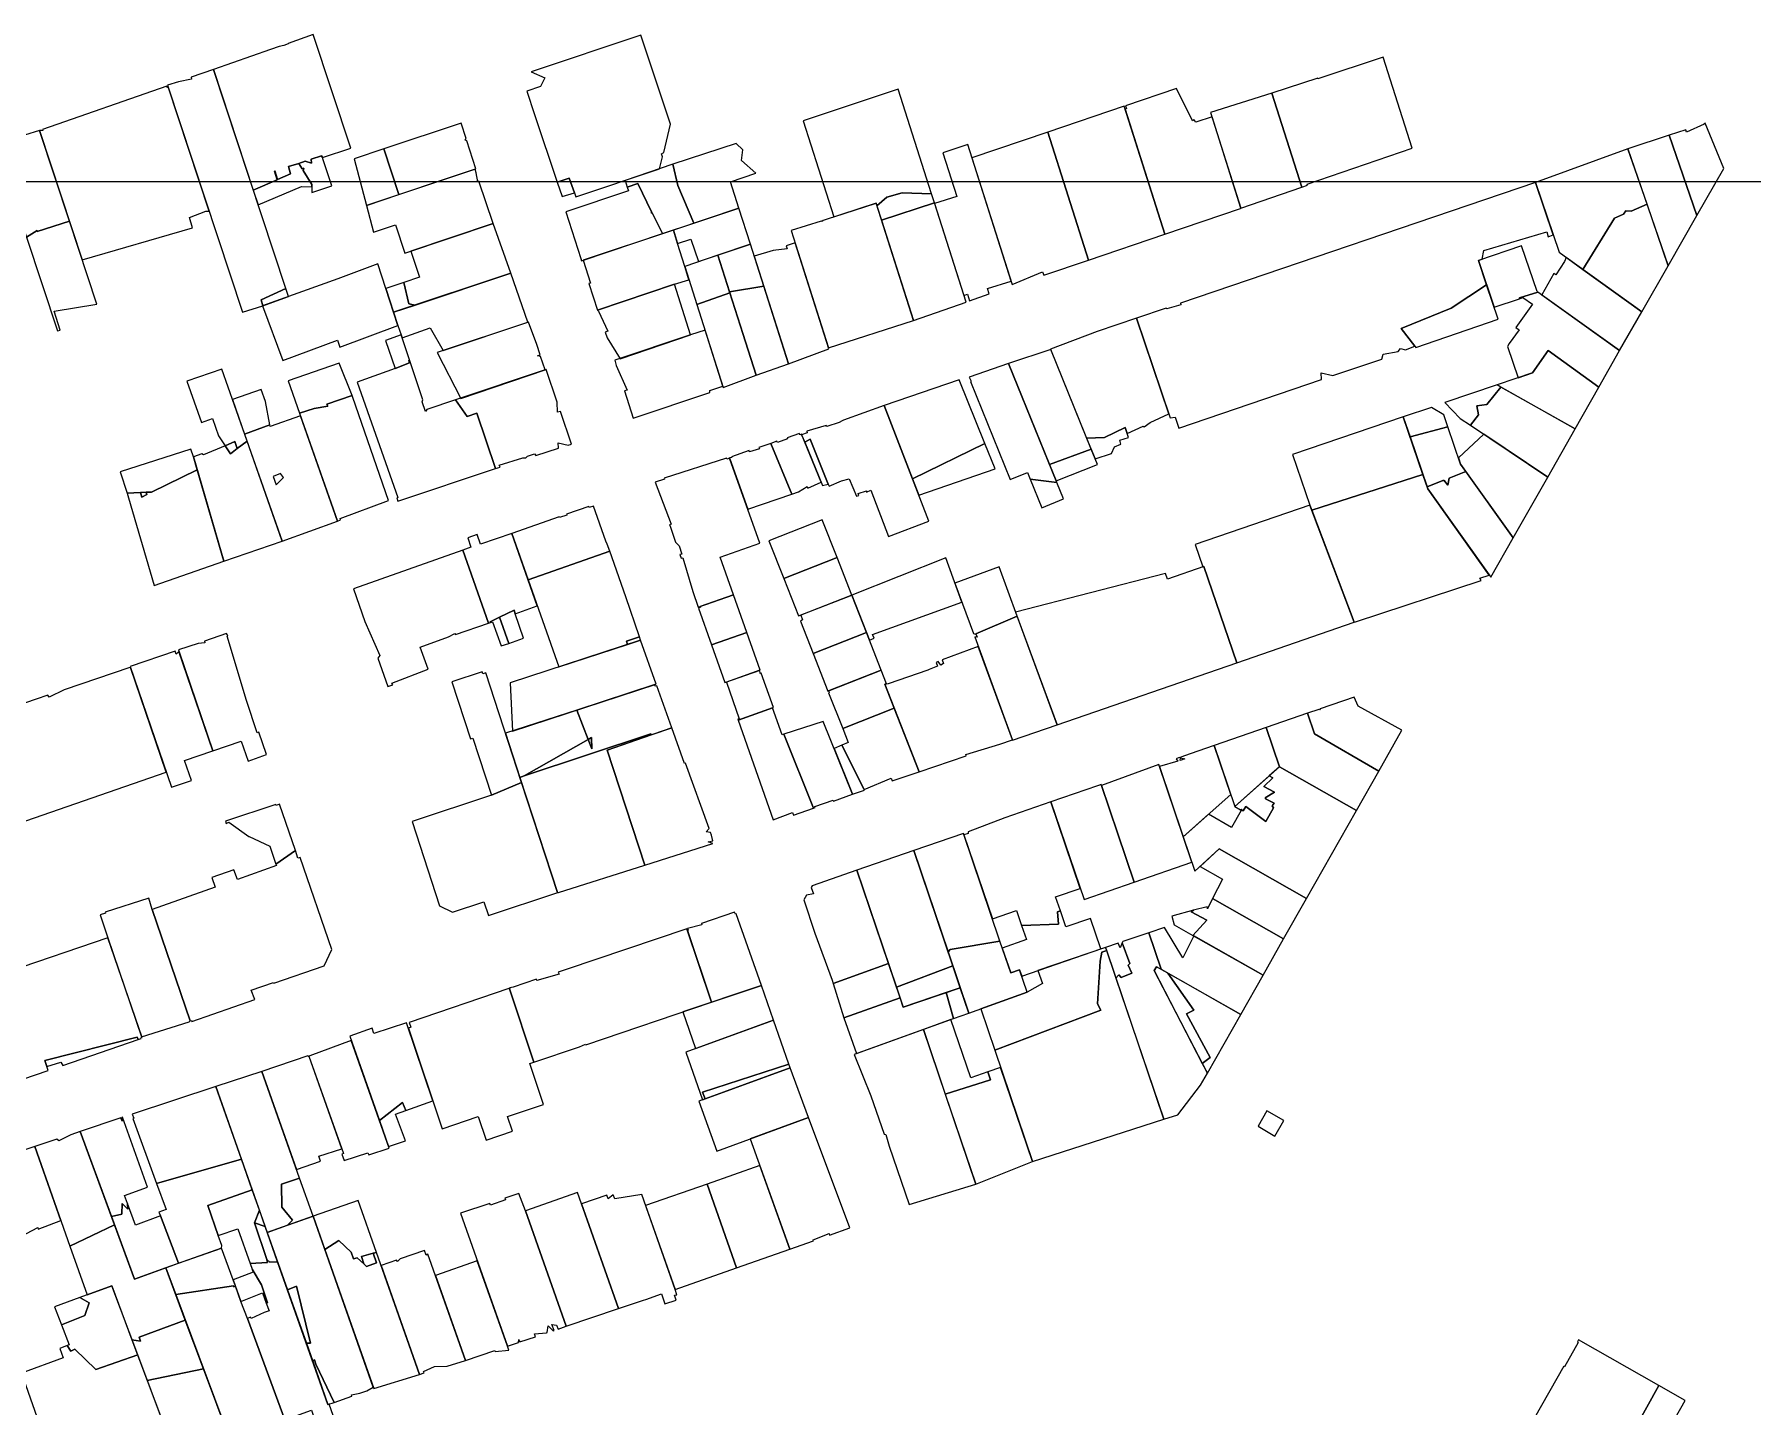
# Model space of a CAD drawing. Header units: metres. Extents: x -20 to 432, y -24 to 321.
# Drawn here: x 98.8 to 265.4, y 180.3 to 313.3 of the extents above; entities that cross this region are included whole.
import ezdxf

# ---------------------------------------------------------------- set-up
doc = ezdxf.new("R2010")
doc.units = ezdxf.units.M

msp = doc.modelspace()

# ---------------------------------------------------------------- linework, layer by layer
for points in [[(124.4375, 300.7813), (125.0313, 301), (125.6484, 300.8125), (125.6406, 301.1875), (126.6328, 301.5), (126.7109, 301.3438), (129.4609, 302.25), (125.8203, 313.2813), (123.3828, 312.4063), (123.3984, 312.375), (122.9688, 312.1875), (122.5156, 312.0938), (121.6719, 311.8125), (116.1406, 309.875), (120, 298.1875), (122.3359, 299.1875), (122.0703, 300.0313), (122.1094, 300.0625), (122.375, 299.2188), (123.6328, 299.75), (123.4141, 300.4688), (124.4375, 300.7813)], [(159.6016, 301.6875), (159.8125, 301.8438), (160.4844, 304.5625), (157.5938, 313.2188), (146.9531, 309.6563), (148.2813, 309.0625), (147.8594, 308.2188), (146.5313, 307.7813), (147.2969, 305.5), (149.4844, 298.9688), (150.6328, 299.3438), (151.1484, 297.9375), (151.3047, 297.5313), (159.4219, 300.25), (159.7031, 301.4063), (159.6016, 301.6875)], [(229.5859, 311.0625), (223.25, 308.9688), (223.2422, 309.0313), (218.7969, 307.5938), (221.7031, 298.4688), (222.2422, 298.6563), (222.2188, 298.75), (232.3906, 302.25), (229.5859, 311.0625)], [(113.9766, 309.125), (114.0313, 308.9375), (112.75, 308.6875), (111.7031, 308.3438), (118.9531, 286.3438), (120.9531, 286.9688), (120.7734, 287.5625), (123.1563, 288.6563), (116.1406, 309.875), (113.9766, 309.125)], [(115.7188, 296.1563), (111.75, 308.1875), (111.6719, 308.125), (111.6328, 308.25), (99.5625, 304.0625), (99.5938, 303.9688), (99.2813, 303.9688), (103.4141, 291.4375), (114.1094, 294.5313), (113.8359, 295.5313), (115.4141, 296.1563), (115.7188, 296.1563)], [(180.4141, 296.9063), (180.4844, 296.6563), (181.4453, 297.5), (182.9531, 297.9063), (185.7891, 297.8125), (182.5625, 307.9688), (173.3438, 304.9063), (176.3047, 295.5938), (180.4141, 296.9063)], [(215.7969, 296.4375), (212.9922, 305.2813), (211.4219, 304.7813), (211.2188, 305.0313), (211.1094, 304.9063), (209.5547, 308.0313), (204.6016, 306.3438), (204.6875, 306.0938), (204.5703, 306.0313), (208.4297, 293.9063), (215.7656, 296.4063), (215.7969, 296.4375)], [(215.7969, 296.4375), (221.7031, 298.4688), (218.7969, 307.5938), (212.8516, 305.7188), (215.7969, 296.4375)], [(201.0156, 291.4063), (208.4297, 293.9063), (204.4844, 306.3125), (197.0781, 303.8125), (201.0156, 291.4063)], [(99.0469, 294.2813), (99.0625, 294.1875), (102.1797, 295.1875), (99.2813, 303.9688), (97.8281, 303.5), (97.1406, 303.0625), (97.0859, 303.25), (95.0781, 302.5938), (98.0313, 293.625), (99.0469, 294.2813)], [(141.5938, 300.25), (140.7266, 302.9688), (140.5625, 303.0313), (140.6484, 303.1875), (140.1797, 304.6875), (132.6719, 302.1875), (134.1406, 297.75), (141.5938, 300.25)], [(193.6094, 289.0313), (196.5625, 290.25), (196.6797, 289.9375), (201.0156, 291.4063), (197.0781, 303.8125), (189.7031, 301.3125), (193.6094, 289.0313)], [(257.2266, 290.8438), (260.0156, 295.7188), (257.3359, 303.5), (253.3203, 302.1875), (257.2266, 290.8438)], [(260.7188, 304.5625), (259.0234, 303.8125), (258.9375, 304.0313), (257.3359, 303.5), (260.0156, 295.7188), (262.6172, 300.2813), (260.8281, 304.6875), (260.6875, 304.625), (260.7188, 304.5625)], [(130.9766, 296.6875), (134.1406, 297.75), (132.6719, 302.1875), (129.7969, 301.2188), (130.9766, 296.6875)], [(168.75, 299.8125), (167.3672, 301.0625), (167.4844, 302.0938), (166.8281, 302.7188), (160.7109, 300.6875), (161.1719, 298.625), (162.75, 294.9688), (167.1016, 296.4375), (166.2891, 299), (168.75, 299.8125)], [(189.2891, 288.0938), (189.4688, 287.4375), (191.3828, 288.125), (191.2031, 288.6563), (193.5156, 289.3438), (189.3047, 302.5938), (186.8828, 301.8125), (188.2422, 297.5625), (186.0938, 296.875), (188.9219, 287.9688), (189.2891, 288.0938)], [(246.6641, 292.1563), (248.9453, 290.5), (252.0391, 295.4688), (252.9063, 295.8438), (253.1094, 296.1875), (253.6484, 296.1563), (255.1797, 296.8125), (253.3203, 302.1875), (244.3516, 298.9375), (246.6641, 292.1563)], [(125.6875, 298.7188), (124.8594, 300.0938), (124.9219, 300.3125), (124.7656, 300.25), (124.4375, 300.7813), (123.4141, 300.4688), (123.6328, 299.75), (122.375, 299.2188), (122.1094, 300.0625), (122.0703, 300.0313), (122.3359, 299.1875), (120, 298.1875), (120.4766, 296.75), (124.7031, 298.5313), (125.6875, 298.5), (125.6875, 298.7188)], [(124.8594, 300.0938), (125.6875, 298.7188), (125.6875, 298.5), (125.6953, 297.9688), (126.1875, 298.125), (127.6172, 298.5938), (126.7891, 301.125), (126.7109, 301.3438), (126.6328, 301.5), (125.6406, 301.1875), (125.6484, 300.8125), (125.0313, 301), (124.4375, 300.7813), (124.7656, 300.25), (124.9219, 300.3125), (124.8594, 300.0938)], [(143.2813, 294.9375), (141.8984, 299.0625), (141.7813, 299), (141.6328, 299.875), (141.5156, 300.2188), (130.9766, 296.6875), (131.6563, 294.0938), (133.8047, 294.8125), (134.7188, 292.0625), (143.2813, 294.9375)], [(157.3125, 298.8125), (158.6406, 296.0938), (158.6406, 295.9375), (158.7109, 295.9688), (159.6875, 293.9688), (162.75, 294.9688), (161.1719, 298.625), (160.7109, 300.6875), (156.0625, 299.125), (156.2813, 298.4688), (157.3125, 298.8125)], [(0, 0), (399, 0), (399, 299), (0, 299)], [(151.1484, 297.9375), (150.6328, 299.3438), (149.4844, 298.9688), (149.9531, 297.5625), (151.1484, 297.9375)], [(158.6406, 296.0938), (157.3125, 298.8125), (156.2813, 298.4688), (156.3906, 298.125), (150.3125, 296.0938), (151.7891, 291.5625), (151.8438, 291.3438), (159.6875, 293.9688), (158.7109, 295.9688), (158.6406, 295.9375), (158.6406, 296.0938)], [(231.3359, 284.7813), (236.1797, 286.75), (239.625, 289), (238.8203, 291.375), (239.2031, 291.5), (239.3438, 292.3438), (245.4688, 294.1563), (245.5781, 293.6563), (246.0859, 293.8438), (244.3516, 298.9375), (209.9297, 287.2188), (209.9531, 287.0625), (208.6016, 286.6875), (208.5313, 286.75), (205.6563, 285.7813), (208.9375, 276.125), (209.4141, 276.1875), (209.7813, 275.125), (223.6172, 279.8438), (223.5859, 280.4688), (224.7188, 280.2188), (229.4453, 281.8125), (229.5859, 282.2813), (231.0313, 282.5313), (231.2578, 282.8438), (231.7656, 282.7188), (232.6719, 283.0625), (231.3359, 284.7813)], [(180.4141, 296.9063), (175.2891, 295.25), (175.1406, 295.1563), (175.1016, 295.1875), (172.1875, 294.2813), (175.7969, 282.9063), (184.0313, 285.5313), (180.4141, 296.9063)], [(181.4453, 297.5), (180.4844, 296.6563), (180.9219, 295.2813), (186.0703, 296.9375), (185.7891, 297.8125), (182.9531, 297.9063), (181.4453, 297.5)], [(180.9219, 295.2813), (184.0313, 285.5313), (189.1328, 287.3125), (186.0703, 296.9375), (180.9219, 295.2813)], [(248.9453, 290.5), (254.6719, 286.375), (257.2266, 290.8438), (255.1797, 296.8125), (253.6484, 296.1563), (253.1094, 296.1875), (252.9063, 295.8438), (252.0391, 295.4688), (248.9453, 290.5)], [(101.2734, 284.625), (100.7031, 286.4375), (104.8438, 287.125), (102.1797, 295.1875), (99.0625, 294.1875), (99.0469, 294.2813), (98.0313, 293.625), (101.0313, 284.5313), (101.2734, 284.625)], [(160.7734, 294.3125), (161.1406, 293), (162.4609, 293.4375), (163.1953, 291.25), (168.2266, 292.9375), (167.1016, 296.4375), (160.7734, 294.3125)], [(135.7266, 287.0313), (145, 290.125), (143.2813, 294.9375), (135.2891, 292.2813), (136.1328, 289.75), (134.625, 289.2188), (135.0859, 287.1563), (135.7266, 287.0313)], [(161.8594, 290.7813), (161.1406, 293), (160.7734, 294.3125), (152.0078, 291.4063), (152.7031, 289.1563), (152.5547, 289.125), (153.3984, 286.5625), (160.8594, 289.0625), (162.2656, 289.5), (161.8594, 290.7813)], [(166.2344, 288.2188), (165.0781, 291.875), (161.8594, 290.7813), (163.0391, 287.0938), (166.2344, 288.2188)], [(169.5156, 288.875), (168.2266, 292.9375), (165.0781, 291.875), (166.2031, 288.3125), (169.5156, 288.875)], [(171.7891, 292.5), (170.4375, 292.3438), (168.5781, 291.7813), (171.9141, 281.3438), (175.8281, 282.8125), (172.5703, 293.0625), (171.7031, 292.7813), (171.7891, 292.5)], [(242.8281, 287.75), (244.6016, 288.2813), (244.5234, 288.3438), (243.0156, 292.7813), (238.8203, 291.375), (240.3594, 286.8438), (242.7969, 287.6563), (242.8281, 287.75)], [(247.3516, 291.6563), (247.1875, 291.2813), (246.3281, 289.9688), (246.1563, 290.0938), (244.9844, 288.0313), (252.5078, 282.625), (254.6719, 286.375), (247.3516, 291.6563)], [(134.0313, 285.0625), (132.1016, 291.0313), (128.2188, 289.5938), (120.9141, 286.9688), (122.8828, 281.6563), (128.1719, 283.625), (128.4063, 282.9688), (134.0313, 285.0625)], [(138.4219, 282.625), (146.6484, 285.375), (145, 290.125), (133.625, 286.3438), (134.0313, 285.0625), (134.3594, 284.1563), (134.4453, 283.875), (137.1641, 284.8438), (138.4219, 282.625)], [(123.4141, 287.875), (123.1563, 288.6563), (120.7734, 287.5625), (120.9531, 286.9688), (123.4141, 287.875)], [(133.625, 286.3438), (135.7266, 287.0313), (135.0859, 287.1563), (134.625, 289.2188), (132.875, 288.6563), (133.625, 286.3438)], [(153.4844, 286.4375), (154.3984, 284.5), (154.1328, 284.4063), (154.3203, 283.875), (155.5859, 281.8438), (162.4219, 284.1563), (160.8594, 289.0625), (153.3984, 286.5625), (153.4844, 286.4375)], [(171.9141, 281.3438), (169.5156, 288.875), (166.2031, 288.3125), (168.7734, 280.25), (171.9141, 281.3438)], [(236.1797, 286.75), (231.3359, 284.7813), (232.6719, 283.0625), (232.75, 282.9375), (240.7578, 285.6875), (239.625, 289), (236.1797, 286.75)], [(168.7734, 280.25), (166.2344, 288.2188), (163.0391, 287.0938), (165.5938, 279.0625), (168.7734, 280.25)], [(244.6016, 288.2813), (242.8281, 287.75), (242.7969, 287.6563), (243.1484, 287.7813), (244.0781, 287.125), (242.4609, 284.875), (242.7813, 284.6563), (241.8125, 283.3125), (241.6563, 283.0313), (242.6875, 280), (244.0625, 280.4688), (245.6016, 282.625), (250.5156, 279.0938), (252.5078, 282.625), (244.6016, 288.2813)], [(148.3125, 280.75), (147.8828, 282.0625), (147.5625, 282.125), (147.8359, 282.2188), (147.5078, 283.2188), (146.7188, 285.375), (137.8359, 282.4375), (140.1484, 278), (148.3125, 280.75)], [(200.8281, 274.1563), (202.5547, 274.2188), (204.5703, 275.1875), (204.7734, 274.5938), (206.3047, 275.3125), (206.3984, 275.25), (207.0078, 275.6563), (208.8125, 276.5), (205.6563, 285.7813), (201.8438, 284.4688), (197.3359, 282.7813), (200.8281, 274.1563)], [(135.0859, 281.6563), (135.1641, 281.7188), (134.3594, 284.1563), (132.8203, 283.5938), (133.7734, 280.9063), (135.1563, 281.4375), (135.0859, 281.6563)], [(165.5625, 279.1875), (163.8281, 284.625), (162.4219, 284.1563), (155.0625, 281.6875), (155.2188, 281.1875), (156.2656, 278.7813), (156.0156, 278.7188), (156.8594, 276.0938), (164.3047, 278.5625), (164.2813, 278.75), (165.5625, 279.1875)], [(136.4609, 277.8438), (135.1641, 281.7188), (135.0859, 281.6563), (135.1563, 281.4375), (133.7734, 280.9063), (130.0781, 279.5625), (134.0156, 268.375), (133.9297, 268.3438), (134.0391, 268.0313), (143.5, 271.1875), (141.7031, 276.5625), (140.75, 276.25), (139.6094, 277.8438), (136.8516, 276.9063), (136.7188, 276.7188), (136.3984, 277.6563), (136.4609, 277.8438)], [(201.2813, 273.0625), (197.3516, 282.75), (193.2656, 281.375), (197.2422, 271.5938), (201.2813, 273.0625)], [(248.2031, 275.0313), (250.5156, 279.0938), (245.6016, 282.625), (244.0625, 280.4688), (240.6484, 279.3125), (248.2031, 275.0313)], [(118.2266, 273.8125), (118.4609, 273.125), (119.4297, 273.8438), (116.9609, 280.8438), (113.5781, 279.6563), (114.9844, 275.6563), (116.0703, 276.0313), (116.6484, 274.375), (117.2891, 273.4063), (118.2266, 273.8125)], [(124.5078, 276.5625), (125.9297, 277.0313), (127.2266, 277.25), (127.1484, 277.4375), (129.6016, 278.2813), (128.3438, 281.4063), (123.4063, 279.6875), (124.5078, 276.5625)], [(141.7031, 276.5625), (143.5, 271.1875), (143.9453, 271.3438), (143.8672, 271.5313), (146.1563, 272.25), (146.4453, 272.2188), (146.5938, 272.4063), (147.2891, 272.625), (147.4141, 272.4688), (149.6094, 273.1563), (149.5938, 273.6875), (150.5547, 273.4688), (150.8672, 273.5625), (149.7969, 276.7188), (149.5078, 276.6563), (149.4844, 277.625), (148.4141, 280.7813), (139.6094, 277.8438), (140.75, 276.25), (141.7031, 276.5625)], [(193.2656, 281.375), (189.4531, 280.0625), (189.6328, 279.6563), (189.5703, 279.625), (193.4297, 270.125), (195.1016, 270.8125), (195.3672, 270.1563), (197.9453, 269.8438), (193.2656, 281.375)], [(119.1719, 274.5313), (121.6172, 275.4375), (121.1875, 277.6875), (120.7813, 278.8438), (118, 277.875), (119.1719, 274.5313)], [(190.9531, 273.625), (188.4688, 279.7813), (181.1953, 277.3125), (183.9453, 270.1875), (190.9531, 273.625)], [(238.8438, 276.4063), (238.6797, 277.2813), (239.6563, 277.4063), (241.0156, 279.0938), (240.6484, 279.3125), (235.5703, 277.5938), (237.0703, 276.0625), (238.0547, 275.4063), (238.8438, 276.4063)], [(238.6797, 277.2813), (238.8438, 276.4063), (238.0547, 275.4063), (245.5547, 270.375), (248.2031, 275.0313), (241.0156, 279.0938), (239.6563, 277.4063), (238.6797, 277.2813)], [(129.6641, 278.0938), (129.6016, 278.2813), (127.1484, 277.4375), (127.2266, 277.25), (125.9297, 277.0313), (124.5078, 276.5625), (128.1875, 266.0938), (128.4844, 266.2188), (128.4297, 266.3438), (133.1328, 268.0938), (129.6641, 278.0938)], [(179.4922, 269.0313), (179.4688, 268.9063), (179.8906, 269.0938), (181.625, 264.5938), (185.5313, 266.0938), (181.1953, 277.3125), (177.2656, 275.875), (177.1328, 275.8125), (176.8438, 275.6563), (175.625, 275.2813), (175.5781, 275.375), (173.6875, 274.8125), (173.7422, 274.6563), (173.1953, 274.4688), (173.5, 273.75), (174.0078, 274.0313), (175.7813, 269.6875), (175.8672, 269.5), (177.0703, 270), (177.8047, 270.1875), (178.5156, 268.5313), (178.7266, 268.5938), (178.6719, 268.7813), (179.4922, 269.0313)], [(232.1953, 274.2813), (235.875, 275.25), (235.4766, 276.4063), (234.2734, 277.125), (231.5391, 276.2188), (232.1953, 274.2813)], [(122.8281, 264.1563), (128.1875, 266.0938), (124.5938, 276.3125), (121.6484, 275.2813), (121.6172, 275.4375), (119.1719, 274.5313), (122.8281, 264.1563)], [(204.0469, 273.9375), (204.9063, 274.2188), (204.7734, 274.5938), (204.5703, 275.1875), (202.5547, 274.2188), (200.8281, 274.1563), (201.6641, 272.125), (203.25, 272.6563), (203.5469, 273.3125), (204.1641, 273.5625), (204.0469, 273.9375)], [(222.4844, 267.6563), (222.6797, 267.1563), (233.4375, 270.625), (231.5391, 276.2188), (220.7969, 272.5625), (222.4844, 267.6563)], [(237.6172, 270.9063), (237.1016, 271.625), (235.875, 275.25), (232.1953, 274.2813), (233.8438, 269.4375), (235.3906, 270.0313), (235.4922, 270.0313), (235.875, 269.5938), (235.9844, 270.25), (237.6172, 270.9063)], [(117.2891, 273.4063), (115.1953, 272.5313), (115.0313, 272.625), (114.2031, 272.3438), (117.1484, 262.2188), (122.8281, 264.1563), (119.4297, 273.8438), (118.4609, 273.125), (117.8047, 272.625), (117.2891, 273.4063)], [(117.2891, 273.4063), (117.8047, 272.625), (118.4609, 273.125), (118.2266, 273.8125), (117.2891, 273.4063)], [(166.4063, 272.3438), (166.4297, 272.2813), (166.2031, 272.2188), (167.9609, 267.25), (172.2266, 268.7188), (170.2031, 273.625), (169.0547, 273.25), (169.1172, 273.0938), (168.1484, 272.8125), (168.0938, 272.9375), (166.4063, 272.3438)], [(172.2266, 268.7188), (172.8828, 268.9375), (173.7266, 269.4688), (173.7969, 269.2813), (175.0938, 269.875), (173.1719, 274.5313), (173.0156, 274.4688), (172.9766, 274.5938), (171.7734, 274.1875), (171.8203, 274.0625), (170.8438, 273.7188), (170.7891, 273.8438), (170.2031, 273.625), (172.2266, 268.7188)], [(174.0078, 274.0313), (173.5, 273.75), (175.2188, 269.5625), (175.7813, 269.6875), (174.0078, 274.0313)], [(184.5625, 268.625), (191.9531, 271.1563), (190.9531, 273.625), (183.9453, 270.1875), (184.5625, 268.625)], [(242.2109, 264.4688), (245.5547, 270.375), (239.3594, 274.5313), (236.8906, 272.25), (237.1016, 271.625), (242.2109, 264.4688)], [(107.7656, 268.8125), (109.0781, 268.875), (109.6172, 268.9063), (110.1563, 268.9063), (114.5703, 271.0625), (114.2031, 272.3438), (113.9453, 273.0625), (107.1094, 270.875), (107.7656, 268.8125)], [(166.2031, 272.1875), (165.9375, 272.0938), (165.8984, 272.1875), (159.8672, 270.25), (159.8828, 270.1563), (158.9922, 269.875), (160.5469, 265.8125), (160.3906, 265.75), (160.3984, 265.7188), (160.9688, 264.0625), (161.3281, 263.7188), (161.5703, 262.9063), (161.3828, 262.875), (161.5234, 262.5), (161.6797, 262.5313), (162.6328, 259.2813), (163.1719, 257.75), (166.5781, 258.9688), (165.2813, 262.5938), (169.125, 263.9688), (166.2031, 272.1875)], [(201.875, 271.5938), (201.2813, 273.0625), (197.2422, 271.5938), (197.8906, 270), (201.875, 271.5938)], [(109.0781, 268.875), (107.7656, 268.8125), (107.9219, 268.3438), (110.3906, 259.875), (117.1484, 262.2188), (114.5703, 271.0625), (110.1563, 268.9063), (109.6172, 268.9063), (109.6797, 268.6875), (109.1953, 268.4375), (109.0781, 268.875)], [(122.9531, 270.3125), (122.6563, 270.7188), (121.9297, 270.4375), (122.2188, 269.625), (122.9531, 270.3125)], [(198.6016, 268.25), (197.9453, 269.8438), (195.3672, 270.1563), (196.4922, 267.375), (198.6016, 268.25)], [(239.0938, 260.3438), (238.9688, 260.5625), (239.8828, 260.875), (233.9141, 269.2188), (233.4375, 270.625), (222.6797, 267.1563), (226.7891, 256.3125), (226.8984, 256.3438), (239.0938, 260.3438)], [(237.6172, 270.9063), (235.9844, 270.25), (235.875, 269.5938), (235.4922, 270.0313), (235.3906, 270.0313), (233.8438, 269.4375), (233.9141, 269.2188), (240.0391, 260.6563), (242.2109, 264.4688), (237.6172, 270.9063)], [(109.0781, 268.875), (109.1953, 268.4375), (109.6797, 268.6875), (109.6172, 268.9063), (109.0781, 268.875)], [(154.5938, 263.1875), (154.3438, 263.875), (154.2109, 264.1563), (153.0078, 267.5625), (152.5938, 267.4063), (152.5391, 267.5313), (150.3906, 266.7813), (150.4063, 266.6875), (149.6953, 266.4375), (149.6719, 266.5313), (145.0781, 264.9063), (146.6641, 260.4063), (154.5938, 263.1875)], [(226.7891, 256.3125), (222.4844, 267.6563), (211.3594, 263.8438), (212.1172, 261.6563), (212.2031, 261.6875), (215.3984, 252.375), (226.7891, 256.3125)], [(175.1797, 266.2188), (170.0156, 264.1875), (171.4609, 260.5313), (176.625, 262.5625), (175.1797, 266.2188)], [(143.0234, 256.2813), (143, 256.3438), (143.8828, 256.7813), (145.3047, 257.4688), (145.4219, 257.125), (147.5547, 257.875), (145.0781, 264.9063), (142.0469, 263.875), (141.7266, 264.8125), (140.8047, 264.4688), (141.1172, 263.5625), (140.3203, 263.2813), (142.8125, 256.2188), (143.0234, 256.2813)], [(132.2891, 253.0625), (132.0859, 252.8125), (133.0547, 250.0625), (133.5313, 250.2188), (133.4453, 250.4063), (136.9688, 251.75), (136.2109, 253.875), (138.9375, 254.875), (139.5547, 255.2188), (139.6094, 255.0938), (142.8125, 256.2188), (140.3203, 263.2813), (129.7344, 259.5313), (130.8438, 256.375), (132.2891, 253.0625)], [(157.4531, 254.875), (156.1406, 258.75), (154.5938, 263.1875), (146.6641, 260.4063), (149.6328, 251.9688), (156.2969, 254.1563), (156.1953, 254.4688), (157.4531, 254.875)], [(172.8906, 256.9063), (178.0547, 258.9375), (176.625, 262.5625), (171.4609, 260.5313), (172.8906, 256.9063)], [(180.0547, 255.125), (188.7422, 258.25), (187.1719, 262.5313), (178.0547, 258.9375), (179.7656, 254.5625), (180.2188, 254.75), (180.0547, 255.125)], [(190.0313, 255.1563), (190.0859, 255.1875), (194.1016, 256.875), (192.3438, 261.6563), (188.0547, 260.0938), (189.8516, 255.2188), (190.0313, 255.1563)], [(208.4766, 261.0313), (193.9453, 257.2813), (197.9688, 246.3438), (215.3984, 252.375), (212.2031, 261.6875), (208.6641, 260.4688), (208.4766, 261.0313)], [(163.3984, 257.75), (163.2031, 257.6563), (164.4609, 254.0938), (167.8672, 255.3125), (166.5781, 258.9688), (163.3672, 257.8125), (163.3984, 257.75)], [(173.2734, 256.5313), (173.0781, 256.4063), (174.3125, 253.2813), (179.4766, 255.3125), (178.0547, 258.9375), (173.1016, 256.9688), (173.2734, 256.5313)], [(143, 256.3438), (143.0234, 256.2813), (143.2188, 256.3438), (144.0469, 254), (144.7813, 254.25), (143.8828, 256.7813), (143, 256.3438)], [(143.8828, 256.7813), (144.7813, 254.25), (146.2188, 254.75), (145.4219, 257.125), (145.3047, 257.4688), (143.8828, 256.7813)], [(190.2109, 254.8438), (189.9766, 254.875), (193.6563, 244.875), (197.9688, 246.3438), (194.1016, 256.875), (190.0859, 255.1875), (190.2109, 254.8438)], [(115.3203, 254.3125), (114.6641, 254.25), (112.7656, 253.625), (112.7891, 253.5313), (116.0938, 243.8438), (118.8438, 244.7813), (119.5078, 242.8438), (121.2969, 243.4688), (120.5547, 245.6563), (120.3984, 245.5938), (119.3594, 248.7188), (117.4688, 254.9375), (117.5469, 254.9375), (117.4766, 255.0938), (117.4297, 255.2188), (115.2734, 254.4688), (115.3203, 254.3125)], [(167.8672, 255.3125), (164.4609, 254.0938), (165.7578, 250.4688), (169.1641, 251.6563), (167.8672, 255.3125)], [(179.4766, 255.3125), (174.3125, 253.2813), (175.7422, 249.625), (180.9063, 251.6563), (179.4766, 255.3125)], [(116.0938, 243.8438), (112.7969, 253.4688), (112.5469, 253.2188), (112.4453, 253.5), (108.0703, 252), (112.0781, 240.3125), (114.0234, 240.9688), (113.3516, 242.9063), (116.0938, 243.8438)], [(145.1484, 245.75), (159.0859, 250.2813), (157.5625, 254.5625), (144.9297, 250.4375), (145.1484, 245.75)], [(157.5625, 254.5625), (157.4531, 254.875), (156.1953, 254.4688), (156.2969, 254.1563), (157.5625, 254.5625)], [(186.4375, 252.5), (186.2266, 252.4063), (186.375, 252.0313), (185.5469, 251.7188), (185.4375, 251.6563), (181.5781, 250.3438), (181.25, 250.2813), (184.5781, 241.8125), (189.1641, 243.3438), (189.125, 243.4688), (192.4297, 244.4688), (193.6406, 244.9063), (190.3125, 253.9375), (186.8281, 252.6563), (186.9531, 252.3125), (186.6953, 252.125), (186.4375, 252.5)], [(100.0781, 249.2188), (98.9453, 248.8438), (93.8594, 247.0938), (93.9375, 246.9375), (89.6719, 245.5313), (93.1563, 235.4063), (111.5781, 241.75), (108.0938, 251.9063), (108.0547, 251.9063), (101.6641, 249.75), (100.2266, 249.0313), (100.0781, 249.2188)], [(169.1328, 251.6563), (165.8984, 250.5), (167.125, 246.9375), (167.0156, 246.9063), (167.0469, 246.8125), (170.4531, 248.0313), (169.2656, 251.375), (169.1641, 251.3438), (169.1328, 251.6563)], [(175.875, 249.5), (175.8047, 249.4688), (177.1719, 246), (182.1563, 247.9688), (181.25, 250.2813), (181.4297, 250.3438), (180.9063, 251.6563), (175.8047, 249.6563), (175.875, 249.5)], [(142.5547, 251.4063), (142.2656, 251.3125), (142.2109, 251.5), (139.2734, 250.5313), (141.0938, 245), (141.2969, 245.0625), (143.1016, 239.5313), (146.0391, 240.75), (142.5547, 251.4063)], [(152.4844, 244.9375), (152.8125, 245.125), (152.8359, 244.0313), (152.4844, 244.9375), (146.2813, 241.4063), (158.5781, 245.4688), (158.6094, 245.375), (160.5938, 246.0625), (159.1406, 250.125), (158.9922, 250.0938), (158.9453, 250.25), (151.4063, 247.7813), (152.4844, 244.9375)], [(223.3438, 247.8438), (222.2656, 247.4688), (222.9375, 245.4688), (229.1719, 241.875), (231.4141, 245.8438), (227.1641, 248.1563), (226.7734, 249.0313), (223.4844, 247.9063), (223.4063, 247.8125), (223.3438, 247.8438)], [(146.2813, 241.4063), (152.4844, 244.9375), (151.4063, 247.7813), (144.4844, 245.5313), (145.875, 241.25), (146.2813, 241.4063)], [(170.4297, 237.1563), (172.3047, 237.8438), (172.3984, 237.5938), (174.3281, 238.2813), (171.4531, 245.4375), (171.2891, 245.375), (170.3672, 248), (167.0469, 246.8125), (170.4297, 237.1563)], [(174.3281, 238.2813), (174.5078, 238.3438), (174.4766, 238.4375), (176.2344, 239.0625), (176.2734, 238.9688), (178.1328, 239.625), (175.2891, 246.6875), (171.4531, 245.4375), (174.3281, 238.2813)], [(177.0938, 244.375), (179.2656, 240.0938), (181.875, 241.1875), (181.9766, 240.9375), (184.5781, 241.8125), (182.1563, 247.9688), (177.1719, 246), (177.7188, 244.625), (177.0938, 244.375)], [(219.5469, 242.2813), (227.0078, 238.0625), (229.1719, 241.875), (222.9375, 245.4688), (222.2656, 247.4688), (218.2578, 246.0938), (219.5469, 242.2813)], [(146.2813, 241.4063), (145.875, 241.25), (149.5234, 230.0938), (149.6094, 230.0938), (158, 232.75), (154.3438, 243.9063), (158.6094, 245.375), (158.5781, 245.4688), (146.2813, 241.4063)], [(152.8125, 245.125), (152.4844, 244.9375), (152.8359, 244.0313), (152.8125, 245.125)], [(164.3672, 235.9063), (163.9375, 235.9688), (164.2188, 236.3125), (161.9297, 242.625), (161.8281, 242.5938), (160.5938, 246.0625), (154.3438, 243.9063), (158, 232.75), (164.5859, 234.8438), (164.1406, 235), (164.5938, 235.125), (164.4609, 235.6563), (164.3672, 235.9063)], [(219.5469, 242.2813), (218.2578, 246.0938), (213.2031, 244.3438), (215.2031, 238.4375), (219.5469, 242.2813)], [(179.2656, 240.0938), (177.0938, 244.375), (176.3438, 244.0625), (178.1328, 239.625), (179.3047, 240.0313), (179.2656, 240.0938)], [(214.8047, 239.5938), (213.2031, 244.3438), (210.8594, 243.5313), (210.4063, 243.375), (209.9609, 243.2188), (209.9453, 243.1563), (210.3438, 243.0625), (209.8906, 242.9063), (209.9453, 243.1563), (209.8203, 243.1875), (209.5078, 243.0625), (209.6875, 242.8438), (207.8984, 242.3125), (210.2031, 235.5), (214.8047, 239.5938)], [(211.0469, 233.0313), (207.8281, 242.5), (202.2813, 240.4688), (205.4531, 231.0938), (211.0469, 233.0313)], [(218.2422, 239.1563), (219.0156, 238.75), (218.8203, 238.5), (218.9609, 238.3125), (218.1953, 236.9688), (216.2578, 238.4375), (216.0156, 238.0313), (215.8125, 238.1563), (215.7578, 238.125), (215.8203, 238.0625), (214.875, 236.4063), (212.6406, 237.6875), (210.2031, 235.5), (211.3281, 232.1563), (213.6797, 234.3438), (222.1641, 229.5313), (227.0078, 238.0625), (219.5469, 242.2813), (218.5391, 241.4063), (218.875, 241.2188), (218.0313, 240.375), (219.0625, 239.8125), (218.1484, 239.2813), (218.2422, 239.1563)], [(149.5234, 230.0938), (146.0391, 240.75), (143.1016, 239.5313), (135.4219, 236.9688), (138.0781, 228.8125), (139.3203, 228.1875), (142.3672, 229.1875), (142.8125, 227.875), (149.4375, 230.0625), (149.5234, 230.0938)], [(202.2422, 240.5625), (201.9766, 240.4688), (201.8984, 240.4375), (197.3672, 238.875), (200.5781, 229.4063), (205.4531, 231.0938), (202.2422, 240.5625)], [(219.0156, 238.75), (218.2422, 239.1563), (218.1484, 239.2813), (219.0625, 239.8125), (218.0313, 240.375), (218.875, 241.2188), (218.5391, 241.4063), (215.2031, 238.4375), (215.7578, 238.125), (215.8125, 238.1563), (216.0156, 238.0313), (216.2578, 238.4375), (218.1953, 236.9688), (218.9609, 238.3125), (218.8203, 238.5), (219.0156, 238.75)], [(122.2344, 238.5313), (122.1953, 238.625), (117.3281, 237), (117.3906, 236.7813), (117.6563, 236.9063), (119.5703, 235.5313), (119.625, 235.5313), (121.6016, 234.5938), (122.2109, 232.8438), (124.0938, 234.1563), (122.5703, 238.6563), (122.2344, 238.5313)], [(194.0234, 228.3438), (194.5156, 226.9063), (198.1094, 227.0313), (198.0156, 228.2188), (198.2969, 228.3125), (197.8281, 229.6875), (200.2188, 230.5), (197.3672, 238.875), (192.8906, 237.3438), (189.3281, 235.9688), (189.3281, 235.8125), (188.9297, 235.6875), (191.6953, 227.5625), (194.0234, 228.3438)], [(187.3906, 224.3438), (187.5938, 224.5625), (192.4297, 225.375), (188.8906, 235.8125), (184.0703, 234.1563), (187.3906, 224.3438)], [(124.5469, 233.5), (124.3359, 233.4375), (124.0938, 234.1563), (122.2109, 232.8438), (122.2656, 232.7188), (118.4688, 231.375), (118.1328, 232.3125), (115.9766, 231.5625), (116.3125, 230.625), (110.2188, 228.4688), (113.9063, 217.6563), (114.0234, 217.6875), (114.0625, 217.5938), (120.1484, 219.7188), (119.8203, 220.625), (121.9766, 221.375), (122.0078, 221.3125), (126.8906, 223), (127.6328, 224.5625), (124.5469, 233.5)], [(187.8594, 223), (184.0703, 234.1563), (178.5547, 232.25), (182.3906, 220.9375), (187.8594, 223)], [(213.6797, 234.3438), (211.8359, 232.625), (214, 231.4063), (213.0469, 229.5313), (219.9375, 225.625), (222.1641, 229.5313), (213.6797, 234.3438)], [(174.3516, 229.9688), (173.6641, 229.8438), (173.3906, 229.375), (174.4844, 226.1563), (176.1406, 221.5938), (176.2344, 221.2813), (181.6172, 223.2188), (178.5547, 232.25), (174.2188, 230.75), (174.1328, 230.5938), (174.3516, 229.9688)], [(110.2188, 228.4688), (109.8672, 229.5625), (105.6563, 228.1875), (105.6797, 228.0938), (105.1719, 227.9375), (105.8984, 225.7188), (109.1875, 216.125), (113.8047, 217.5625), (113.9063, 217.6563), (110.2188, 228.4688)], [(198.8125, 226.7813), (198.2969, 228.3125), (198.0156, 228.2188), (198.1094, 227.0313), (194.5156, 226.9063), (194.9844, 225.5313), (192.6484, 224.7188), (193.4688, 222.3125), (194.3359, 222.5938), (194.5391, 222), (202.2109, 224.625), (201.1953, 227.5938), (198.8125, 226.7813)], [(211.1875, 228.375), (209.0938, 227.8125), (209.3125, 226.9688), (211.1172, 225.9375), (212.4922, 227.4063), (210.9844, 228.2188), (211.1875, 228.375)], [(210.9844, 228.2188), (212.4922, 227.4063), (211.1172, 225.9375), (217.9375, 222.0938), (219.9375, 225.625), (213.0469, 229.5313), (212.5547, 228.5313), (212.5078, 228.7188), (211.1875, 228.375), (210.9844, 228.2188)], [(163.5234, 226.9688), (162.1328, 226.625), (162.1953, 226.4375), (162.1094, 226.4063), (164.4531, 219.4688), (169.2969, 221.0938), (166.8516, 228.0313), (166.7656, 228), (166.6953, 228.1875), (163.4844, 227.0938), (163.5234, 226.9688)], [(217.9375, 222.0938), (211.2266, 225.9063), (210.1719, 223.7813), (208.375, 226.7188), (206.8672, 226.1875), (208.0703, 222.6563), (215.7734, 218.2813), (217.9375, 222.0938)], [(99.7891, 213.8125), (108.7656, 216.0938), (108.8516, 215.8438), (109.1406, 215.9375), (109.1172, 216), (109.2266, 216.0313), (105.8984, 225.7188), (96.2266, 222.4063), (96.4531, 222), (96.0859, 221.875), (93.9844, 221.625), (88.1563, 219.625), (91.5, 209.9063), (100.1328, 212.8438), (99.9922, 213.2188), (99.7891, 213.8125)], [(151.6641, 215.1563), (152.2266, 215.4063), (152.25, 215.3438), (164.4531, 219.4688), (162.0469, 226.5938), (150.3672, 222.625), (149.5938, 222.375), (149.6641, 222.1875), (147.5156, 221.5625), (147.4844, 221.6875), (145.2266, 220.9375), (145.0547, 220.9063), (144.875, 220.8438), (144.8984, 220.75), (144.8516, 220.75), (147.2344, 213.6563), (151.6641, 215.1563)], [(187.5938, 224.5625), (187.3906, 224.3438), (189.4141, 218.4063), (195.0703, 220.4375), (194.3359, 222.5938), (193.4688, 222.3125), (192.4297, 225.375), (187.5938, 224.5625)], [(204.2813, 225.2188), (204.0703, 224.75), (203.875, 225.1875), (202.6719, 224.7813), (203.6797, 221.8125), (203.9688, 222.125), (204.1719, 221.875), (205.2031, 222.2813), (204.8438, 223.0625), (205.0078, 223.2188), (204.2813, 225.2188)], [(206.8672, 226.1875), (204.3359, 225.3438), (204.2813, 225.2188), (205.0078, 223.2188), (204.8438, 223.0625), (205.2031, 222.2813), (204.1719, 221.875), (203.9688, 222.125), (203.6797, 221.8125), (208.3203, 208.125), (209.6875, 208.5625), (211.8906, 211.4375), (212.5469, 212.5938), (207.3906, 222.5313), (207.6016, 222.9063), (208.0703, 222.6563), (206.8672, 226.1875)], [(202.1328, 223.4375), (202.3125, 224.3125), (202.7813, 224.4688), (202.6719, 224.7813), (196.1094, 222.5313), (196.5391, 221.2813), (195.0703, 220.4375), (190.5625, 218.8125), (191.9219, 214.8125), (202.2031, 218.6875), (201.8828, 219.3125), (202.1328, 223.4375)], [(202.3125, 224.3125), (202.1328, 223.4375), (201.8828, 219.3125), (202.2031, 218.6875), (191.9219, 214.8125), (195.5703, 204.0313), (208.3203, 208.125), (202.7813, 224.4688), (202.3125, 224.3125)], [(177.2891, 217.9375), (182.7344, 219.9063), (181.6172, 223.2188), (176.2344, 221.2813), (177.2891, 217.9375)], [(188.5703, 220.875), (187.8594, 223), (182.3906, 220.9375), (183.0469, 219), (188.5703, 220.875)], [(212.0469, 213.5313), (212.8203, 214.0938), (210.5156, 218.3438), (211.2188, 218.6875), (208.7188, 222.2813), (207.6016, 222.9063), (207.3906, 222.5313), (212.0469, 213.5313)], [(212.0469, 213.5313), (212.5469, 212.5938), (215.7734, 218.2813), (208.7188, 222.2813), (211.2188, 218.6875), (210.5156, 218.3438), (212.8203, 214.0938), (212.0469, 213.5313)], [(135.1406, 217.5), (135.3047, 217.0313), (135.0547, 216.9375), (138.3438, 207.1875), (141.8281, 208.375), (142.6016, 206.0938), (145.1563, 206.9688), (144.6797, 208.375), (148.1719, 209.5625), (146.8438, 213.5313), (147.2344, 213.6563), (144.8516, 220.75), (144.7813, 220.7813), (135.1406, 217.5)], [(162.8984, 214.9688), (170.4688, 217.7188), (169.2969, 221.0938), (161.6797, 218.5313), (162.8984, 214.9688)], [(187.9141, 217.875), (187.2031, 220.4063), (183.0469, 219), (182.7344, 219.9063), (177.2891, 217.9375), (178.5, 214.5), (187.9141, 217.875)], [(187.2031, 220.4063), (187.9141, 217.875), (189.4141, 218.4063), (188.5703, 220.875), (187.2031, 220.4063)], [(134.875, 217.4688), (131.7188, 216.4375), (131.5547, 216.9375), (129.3672, 216.1875), (132.2422, 208), (134.4922, 209.75), (134.7969, 208.9688), (137.4297, 209.9063), (134.875, 217.4688)], [(171.9531, 213.4688), (170.4688, 217.7188), (161.9531, 214.625), (163.5625, 210), (163.8359, 210.0938), (163.5625, 210.75), (171.9531, 213.4688)], [(181.3516, 206.6563), (181.6719, 205.5), (183.625, 199.8438), (190.0859, 201.8438), (185.0078, 216.8125), (178.2891, 214.4063), (179.8906, 210.375), (181.2031, 206.6875), (181.3516, 206.6563)], [(187.125, 210.5625), (191.5234, 211.9375), (191.2578, 212.7188), (189.5859, 212.125), (187.6719, 217.7813), (185.0078, 216.8125), (187.125, 210.5625)], [(108.7656, 216.0938), (99.7891, 213.8125), (99.9922, 213.2188), (101.3594, 213.6563), (101.5547, 213.3438), (108.8516, 215.8438), (108.7656, 216.0938)], [(128.8203, 204.125), (131.1328, 204.875), (131.2109, 204.6563), (133.1953, 205.3125), (129.5156, 215.75), (125.5078, 214.2813), (125.4141, 214.25), (128.7578, 204.8125), (128.6016, 204.75), (128.8203, 204.125)], [(124.2031, 203.25), (126.5391, 204.0625), (126.3672, 204.5313), (128.6016, 205.25), (125.4297, 214.2188), (125.3281, 214.2188), (125.2969, 214.2813), (120.8438, 212.75), (124.2031, 203.25)], [(172.0781, 213.0938), (171.9531, 213.4688), (163.5625, 210.75), (163.8359, 210.0938), (172.0781, 213.0938)], [(122.7891, 199.5938), (122.7422, 201.8438), (124.4922, 202.4063), (120.8438, 212.75), (116.3828, 211.2813), (121.3672, 197.1563), (123.3281, 197.8438), (123.8125, 198.3438), (122.7891, 199.5938)], [(164.9688, 205.0313), (173.8438, 208.2813), (172.0781, 213.0938), (163.2109, 209.875), (164.9688, 205.0313)], [(195.5703, 204.0313), (192.4844, 213.125), (191.2578, 212.7188), (191.5234, 211.9375), (187.125, 210.5625), (190.0938, 201.8438), (195.5703, 204.0313)], [(116.3828, 211.2813), (108.2813, 208.625), (108.4375, 208.2188), (108.3203, 208.1875), (110.625, 201.9063), (118.8594, 204.25), (116.3828, 211.2813)], [(107.8438, 199.4063), (107.8047, 199.9688), (107.5234, 200.7188), (109.7578, 201.5313), (107.3203, 208.3125), (107.2734, 208.2813), (107.2969, 207.9375), (107.1797, 208.25), (103.2266, 206.9375), (106.2578, 198.6875), (107.2578, 198.9063), (107.2969, 199.9688), (107.8438, 199.4063)], [(134.4922, 209.75), (132.2422, 208), (133.1406, 205.4688), (134.7734, 206.0313), (133.8203, 208.625), (134.7969, 208.9688), (134.4922, 209.75)], [(219.0938, 206.4688), (219.9609, 208), (218.3047, 208.9375), (217.4531, 207.4375), (219.0938, 206.4688)], [(100.9688, 206.1875), (98.8203, 205.4688), (102.2266, 195.8125), (106.5625, 197.875), (103.2266, 206.9375), (102.3047, 206.625), (101.1406, 206.0313), (100.9688, 206.1875)], [(175.8984, 196.875), (177.8594, 197.5938), (173.8438, 208.2813), (168.2109, 206.2188), (172.0625, 195.5313), (174.3281, 196.3438), (174.2969, 196.4375), (175.8516, 197.0313), (175.8984, 196.875)], [(99.1016, 197.625), (99.1563, 197.4688), (101.3438, 198.3125), (98.8203, 205.4688), (94.2188, 203.9375), (96.8672, 196.4375), (99.1016, 197.625)], [(119.9063, 201.2813), (118.8594, 204.25), (110.625, 201.9063), (111.5547, 199.375), (110.8516, 199.125), (111.0156, 198.75), (112.7656, 194.1563), (116.9375, 195.625), (116.9688, 195.875), (116.6016, 196.8438), (115.5938, 199.75), (119.9063, 201.2813)], [(169.1484, 203.625), (164.0234, 201.8125), (166.875, 193.7188), (172.0625, 195.5313), (169.1484, 203.625)], [(122.7422, 201.8438), (122.7891, 199.5938), (123.8125, 198.3438), (123.3281, 197.8438), (125.8047, 198.7188), (124.4922, 202.4063), (122.7422, 201.8438)], [(164.0234, 201.8125), (158.0625, 199.75), (160.9219, 191.625), (166.875, 193.7188), (164.0234, 201.8125)], [(108.5859, 197.8438), (107.8047, 199.9688), (107.8438, 199.4063), (107.2969, 199.9688), (107.2578, 198.9063), (106.2578, 198.6875), (108.4766, 192.625), (112.7656, 194.1563), (111.0156, 198.75), (108.5859, 197.8438)], [(121.4063, 194.25), (121.3125, 194.5313), (120.1172, 198.0938), (120.6094, 199.3125), (119.9063, 201.2813), (115.5938, 199.75), (116.6016, 196.8438), (118.5, 197.5), (119.7031, 194.125), (121.4063, 194.25)], [(131.9609, 195.2188), (130.1797, 200.25), (125.8047, 198.7188), (126.9375, 195.5), (128.3047, 196.375), (129.5156, 195.25), (129.7422, 194.5938), (130.1016, 194.6875), (130.7422, 194.0938), (130.5156, 194.8125), (131.6328, 195.125), (131.9609, 195.2188)], [(148.4609, 187.4063), (148.5156, 187.4375), (148.6094, 188.0938), (149.0938, 187.625), (149.1797, 187.6563), (148.9766, 188.2188), (149.4297, 188.1563), (149.5781, 187.7813), (150.3516, 188.0625), (146.4063, 199.25), (145.7578, 200.9375), (144.4141, 200.4688), (144.4844, 200.3125), (143.0234, 199.7813), (142.9531, 199.9688), (140.1094, 199.0313), (144.6563, 186.125), (145.7188, 186.4688), (145.7578, 186.7813), (145.8047, 186.6563), (145.8516, 186.5313), (147.375, 187.0313), (147.2813, 187.3125), (148.4609, 187.4063)], [(151.4688, 201.0313), (146.4063, 199.25), (150.3516, 188.0625), (155.4375, 189.7813), (151.4688, 201.0313)], [(154.9297, 200.7813), (154.4141, 200.4063), (154.2969, 200.75), (151.8594, 199.9375), (155.4375, 189.7813), (157.8672, 190.5938), (158.0781, 190.6563), (159.5938, 191.1875), (159.9297, 190.2188), (161.0313, 190.5938), (160.8672, 191.0625), (161.1016, 191.0938), (160.9219, 191.625), (157.6797, 200.8125), (155.0625, 200.4063), (154.9297, 200.7813)], [(121.1641, 197.7188), (120.6094, 199.3125), (120.1172, 198.0938), (121.1641, 197.7188)], [(130.3516, 181.5625), (131.0313, 181.7813), (131.6406, 182.1563), (125.8047, 198.7188), (121.3672, 197.1563), (123.3281, 191.5938), (124.1875, 191.9375), (125.5703, 186.4063), (125.1641, 186.4063), (125.7734, 184.6875), (125.9609, 184.8125), (126.0781, 184.375), (127.8438, 180.6563), (129.5859, 181.2813), (129.5469, 181.4063), (130.3516, 181.5625)], [(108.25, 186.75), (109.0859, 186.625), (108.9453, 187), (113.4063, 188.6563), (111.5156, 193.7188), (108.4766, 192.625), (106.5625, 197.875), (102.2266, 195.8125), (103.8906, 191.0938), (106.2891, 191.9688), (108.25, 186.75)], [(121.3125, 194.5313), (121.6016, 194.2813), (122.3672, 194.3125), (121.1641, 197.7188), (120.1172, 198.0938), (121.3125, 194.5313)], [(118.1172, 191.875), (118.2734, 191.9375), (116.9375, 195.625), (111.5156, 193.7188), (112.4922, 191.125), (118.0859, 191.9688), (118.1172, 191.875)], [(136.1328, 183.375), (131.9609, 195.2188), (131.6328, 195.125), (131.9531, 194.2188), (130.9922, 193.8438), (130.7422, 194.0938), (130.1016, 194.6875), (129.7422, 194.5938), (129.5156, 195.25), (128.3047, 196.375), (126.9375, 195.5), (131.6875, 182.0313), (136.1328, 183.375)], [(131.6328, 195.125), (130.5156, 194.8125), (130.7422, 194.0938), (130.9922, 193.8438), (131.9531, 194.2188), (131.6328, 195.125)], [(136.7656, 194.9375), (136.6094, 195.4063), (134.2578, 194.5938), (133.9922, 194.3438), (133.8984, 194.4688), (132.4063, 193.9375), (136.1328, 183.375), (136.5859, 183.5313), (136.5313, 183.6563), (137.5859, 184.1563), (138.8281, 184.1875), (140.5781, 184.75), (136.9531, 195.0313), (136.7656, 194.9375)], [(120.8125, 192.0625), (119.8984, 193.5938), (120, 193.3125), (118.0625, 192.5625), (118.8125, 190.4688), (120.8984, 191.2813), (121.2734, 190.2813), (121.3984, 190.3125), (120.8125, 192.0625)], [(119.8984, 193.5938), (120.8125, 192.0625), (121.3984, 190.3125), (121.2734, 190.2813), (121.5469, 189.5625), (121.0781, 189.375), (119.8047, 188.8125), (119.7578, 188.9375), (119.4375, 188.8125), (123.0781, 178.9688), (125.6484, 179.9063), (126.0313, 178.7813), (127.75, 179.4063), (127.3594, 180.5), (127.2578, 180.4688), (122.3672, 194.3125), (121.6016, 194.2813), (121.3125, 194.5313), (121.4063, 194.25), (119.7031, 194.125), (119.8984, 193.5938)], [(144.7813, 185.75), (144.6563, 186.125), (141.7344, 194.4063), (137.6719, 192.9688), (140.5781, 184.75), (143.4375, 185.7188), (143.4766, 185.5938), (144.7813, 185.75)], [(106.2891, 191.9688), (103.1953, 190.8438), (104.0938, 190.3125), (103.6719, 189.0938), (101.4141, 188.1875), (102.1641, 186.25), (101.9531, 186.1875), (102.3203, 185.625), (102.6953, 185.8438), (104.7578, 183.875), (108.8047, 185.2813), (106.2891, 191.9688)], [(112.4922, 191.125), (117.7813, 177), (120.5625, 178.0313), (120.4219, 178.4375), (123.0625, 179), (119.4375, 188.8125), (118.8125, 190.4688), (118.2734, 191.9375), (118.1172, 191.875), (118.0859, 191.9688), (112.4922, 191.125)], [(125.1641, 186.4063), (125.5703, 186.4063), (124.1875, 191.9375), (123.3281, 191.5938), (125.1641, 186.4063)], [(104.0938, 190.3125), (103.1953, 190.8438), (100.7344, 189.9375), (101.4141, 188.1875), (103.6719, 189.0938), (104.0938, 190.3125)], [(109.0859, 186.625), (108.25, 186.75), (109.7344, 182.7813), (115.1797, 183.9375), (113.4063, 188.6563), (108.9453, 187), (109.0859, 186.625)], [(244.3594, 179.1563), (243.1953, 177.0938), (244.6797, 176.2813), (244.5703, 176.0625), (250.8984, 172.4688), (251.3125, 172.8125), (251.1641, 172.9688), (256.3359, 182.3125), (248.5469, 186.75), (248.4219, 186.5313), (248.5156, 186.4688), (247.1875, 184.125), (247.1016, 184.1875), (244.2734, 179.1875), (244.3594, 179.1563)], [(108.8047, 185.2813), (104.7578, 183.875), (102.6953, 185.8438), (102.3203, 185.625), (101.9531, 186.1875), (101.2578, 185.9063), (101.5625, 185), (97.5234, 183.5), (101.8125, 171.3438), (112.5938, 175.1563), (108.8047, 185.2813)], [(117.7813, 177), (115.1797, 183.9375), (109.7344, 182.7813), (112.5938, 175.1563), (117.7813, 177)], [(127.8438, 180.6563), (126.0781, 184.375), (125.9609, 184.8125), (125.7734, 184.6875), (127.2578, 180.4688), (127.8438, 180.6563)], [(251.3125, 172.8125), (250.8984, 172.4688), (253.3359, 171.0938), (258.8906, 180.8438), (256.3359, 182.3125), (251.1641, 172.9688), (251.3125, 172.8125)]]:
    msp.add_lwpolyline(points, close=True)

doc.saveas('drawing.dxf')
